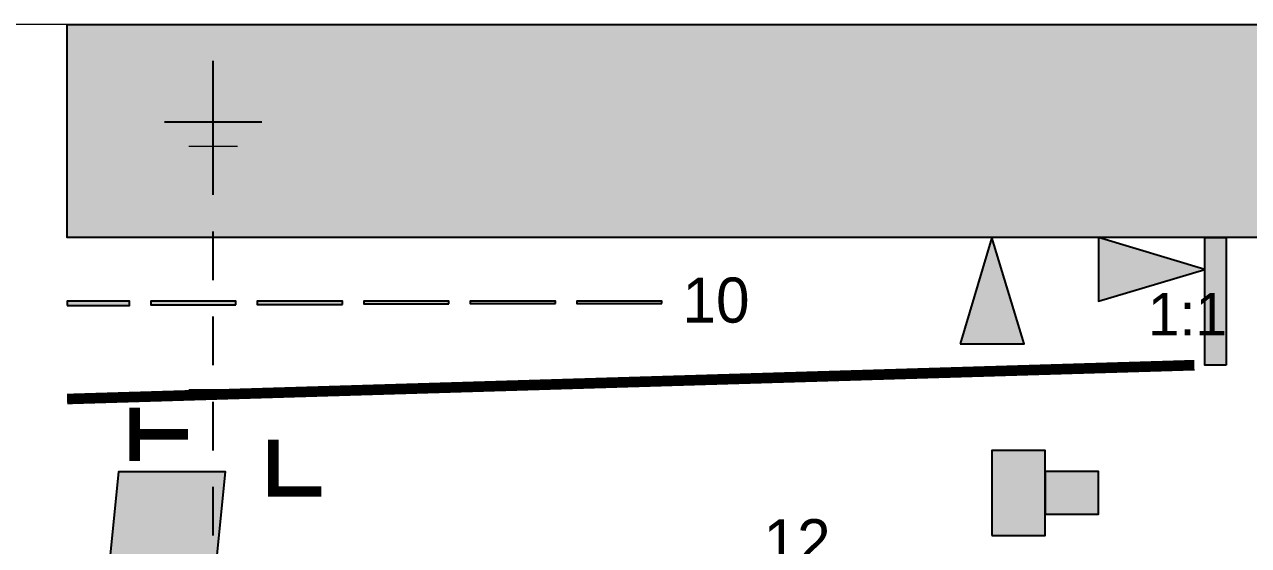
# Model space of a CAD drawing. Header units: millimetres. Extents: x -9 to 297, y 0 to 210.
# Drawn here: x 114.4 to 215, y 167.2 to 210 of the extents above; entities that cross this region are included whole.
import ezdxf

# ---------------------------------------------------------------- set-up
doc = ezdxf.new("R2010")
doc.units = ezdxf.units.MM
for name, color, linetype in [('CENTER', 7, 'Continuous'), ('FRAME', 7, 'Continuous'), ('GLUE', 1, 'Continuous'), ('LABELS', 7, 'Continuous'), ('PERIPHERY', 7, 'Continuous'), ('SFR', 7, 'Continuous')]:
    doc.layers.add(name, color=color, linetype=linetype)

msp = doc.modelspace()

# ---------------------------------------------------------------- hatches: boundary and pattern name
at = {"layer": 'CENTER', "true_color": 0x000000}
h = msp.add_hatch(color=7, dxfattribs=at)
h.dxf.hatch_style = 1
h.paths.add_polyline_path([(117.94, 186.9), (123.07, 186.9), (123.07, 187.25), (117.94, 187.25), (117.94, 186.9)])
h = msp.add_hatch(color=7, dxfattribs=at)
h.dxf.hatch_style = 1
h.paths.add_polyline_path([(131.82, 186.96), (131.82, 187.25), (124.82, 187.25), (124.82, 186.96), (131.82, 186.96)])
h = msp.add_hatch(color=7, dxfattribs=at)
h.dxf.hatch_style = 1
h.paths.add_polyline_path([(140.57, 187), (140.57, 187.25), (133.57, 187.25), (133.57, 187), (140.57, 187)])
h = msp.add_hatch(color=7, dxfattribs=at)
h.dxf.hatch_style = 1
h.paths.add_polyline_path([(149.32, 187.03), (149.32, 187.25), (142.32, 187.25), (142.32, 187.03), (149.32, 187.03)])
h = msp.add_hatch(color=7, dxfattribs=at)
h.dxf.hatch_style = 1
h.paths.add_polyline_path([(158.07, 187.06), (158.07, 187.25), (151.07, 187.25), (151.07, 187.06), (158.07, 187.06)])
h = msp.add_hatch(color=7, dxfattribs=at)
h.dxf.hatch_style = 1
h.paths.add_polyline_path([(166.82, 187.07), (166.82, 187.25), (159.82, 187.25), (159.82, 187.07), (166.82, 187.07)])
at = {"layer": 'FRAME', "true_color": 0x000000}
h = msp.add_hatch(color=7, dxfattribs=at)
h.dxf.hatch_style = 1
h.paths.add_polyline_path([(117.94, 210), (297, 210), (297, 192.5), (117.94, 192.5), (117.94, 210)])
h = msp.add_hatch(color=7, dxfattribs=at)
h.dxf.hatch_style = 1
h.paths.add_polyline_path([(191.32, 183.75), (196.57, 183.75), (193.94, 192.5), (191.32, 183.75)])
h = msp.add_hatch(color=7, dxfattribs=at)
h.dxf.hatch_style = 1
h.paths.add_polyline_path([(202.69, 192.5), (202.69, 187.25), (211.44, 189.87), (202.69, 192.5)])
h = msp.add_hatch(color=7, dxfattribs=at)
h.dxf.hatch_style = 1
h.paths.add_polyline_path([(213.19, 182), (211.44, 182), (211.44, 192.5), (213.19, 192.5), (213.19, 182)])
h = msp.add_hatch(color=7, dxfattribs=at)
h.dxf.hatch_style = 1
h.paths.add_polyline_path([(193.94, 168), (198.32, 168), (198.32, 175), (193.94, 175), (193.94, 168)])
h = msp.add_hatch(color=7, dxfattribs=at)
h.dxf.hatch_style = 1
h.paths.add_polyline_path([(198.32, 169.75), (202.69, 169.75), (202.69, 173.25), (198.32, 173.25), (198.32, 169.75)])
at = {"layer": 'SFR', "true_color": 0x000000}
h = msp.add_hatch(color=7, dxfattribs=at)
h.dxf.hatch_style = 1
h.paths.add_polyline_path([(117.94, 130.75), (122.19, 173.25), (130.94, 173.25), (125.69, 120.75), (117.94, 120.75), (117.94, 130.75)])

# ---------------------------------------------------------------- linework, layer by layer
at = {"layer": 'CENTER', "color": 250}
for points in [[(117.94, 186.9), (123.07, 186.9), (123.07, 187.25), (117.94, 187.25), (117.94, 186.9)], [(131.82, 186.96), (131.82, 187.25), (124.82, 187.25), (124.82, 186.96), (131.82, 186.96)], [(140.57, 187), (140.57, 187.25), (133.57, 187.25), (133.57, 187), (140.57, 187)], [(149.32, 187.03), (149.32, 187.25), (142.32, 187.25), (142.32, 187.03), (149.32, 187.03)], [(158.07, 187.06), (158.07, 187.25), (151.07, 187.25), (151.07, 187.06), (158.07, 187.06)], [(166.82, 187.07), (166.82, 187.25), (159.82, 187.25), (159.82, 187.07), (166.82, 187.07)]]:
    msp.add_lwpolyline(points, close=True, dxfattribs=at)
at = {"layer": 'CENTER', "color": 250, "true_color": 0x000000}
for points in [[(117.94, 187.25), (117.94, 186.9), (123.07, 186.9)], [(123.07, 186.9), (123.07, 187.25), (117.94, 187.25)], [(124.82, 186.96), (131.82, 186.96), (131.82, 187.25)], [(131.82, 187.25), (124.82, 187.25), (124.82, 186.96)], [(133.57, 187), (140.57, 187), (140.57, 187.25)], [(140.57, 187.25), (133.57, 187.25), (133.57, 187)], [(142.32, 187.03), (149.32, 187.03), (149.32, 187.25)], [(149.32, 187.25), (142.32, 187.25), (142.32, 187.03)], [(151.07, 187.06), (158.07, 187.06), (158.07, 187.25)], [(158.07, 187.25), (151.07, 187.25), (151.07, 187.06)], [(159.82, 187.07), (166.82, 187.07), (166.82, 187.25)], [(166.82, 187.25), (159.82, 187.25), (159.82, 187.07)]]:
    msp.add_solid(points, dxfattribs=at)
at = {"layer": 'FRAME', "color": 250}
for points in [[(117.94, 210), (297, 210), (297, 192.5), (117.94, 192.5), (117.94, 210)], [(191.32, 183.75), (196.57, 183.75), (193.94, 192.5), (191.32, 183.75)], [(202.69, 192.5), (202.69, 187.25), (211.44, 189.87), (202.69, 192.5)], [(213.19, 182), (211.44, 182), (211.44, 192.5), (213.19, 192.5), (213.19, 182)], [(193.94, 168), (198.32, 168), (198.32, 175), (193.94, 175), (193.94, 168)], [(198.32, 169.75), (202.69, 169.75), (202.69, 173.25), (198.32, 173.25), (198.32, 169.75)]]:
    msp.add_lwpolyline(points, close=True, dxfattribs=at)
at = {"layer": 'FRAME', "color": 250, "true_color": 0x000000}
for points in [[(117.94, 210), (117.94, 192.5), (297, 192.5)], [(297, 192.5), (297, 210), (117.94, 210)], [(191.32, 183.75), (196.57, 183.75), (193.94, 192.5)], [(202.69, 192.5), (202.69, 187.25), (211.44, 189.87)], [(213.19, 182), (213.19, 192.5), (211.44, 192.5)], [(211.44, 192.5), (211.44, 182), (213.19, 182)], [(193.94, 175), (193.94, 168), (198.32, 168)], [(198.32, 168), (198.32, 175), (193.94, 175)], [(198.32, 173.25), (198.32, 169.75), (202.69, 169.75)], [(202.69, 169.75), (202.69, 173.25), (198.32, 173.25)]]:
    msp.add_solid(points, dxfattribs=at)
at = {"layer": 'GLUE', "color": 1, "lineweight": 25}
for p, q in [((129.94, 203), (129.94, 207)), ((129.94, 198), (129.94, 206)), ((125.94, 202), (133.94, 202)), ((129.94, 196), (129.94, 200)), ((129.94, 189), (129.94, 193)), ((129.94, 182), (129.94, 186)), ((129.94, 175), (129.94, 179)), ((129.94, 168), (129.94, 172))]:
    msp.add_line(p, q, dxfattribs=at)
at = {"layer": 'GLUE', "color": 1, "lineweight": 18}
for p, q in [((127.94, 200), (131.94, 200)), ((127.94, 180), (131.94, 180))]:
    msp.add_line(p, q, dxfattribs=at)
msp.add_lwpolyline([(0, 0), (297, 0), (297, 210), (0, 210), (0, 0)], dxfattribs=at)
at = {"layer": 'PERIPHERY', "color": 250, "lineweight": 35, "const_width": 0.874}
msp.add_lwpolyline([(117.94, 179.22), (210.57, 182)], dxfattribs=at)
at = {"layer": 'SFR', "color": 250, "lineweight": 35, "const_width": 0.875}
for points in [[(123.5, 178.5), (123.5, 174.13)], [(127.88, 176.31), (123.5, 176.31)], [(138.82, 171.62), (134.88, 171.62), (134.88, 175.88)]]:
    msp.add_lwpolyline(points, dxfattribs=at)
at = {"layer": 'SFR', "color": 250}
msp.add_lwpolyline([(117.94, 130.75), (122.19, 173.25), (130.94, 173.25), (125.69, 120.75), (117.94, 120.75), (117.94, 130.75)], close=True, dxfattribs=at)
at = {"layer": 'SFR', "color": 250, "true_color": 0x000000}
for points in [[(117.94, 130.75), (125.69, 120.75), (130.94, 173.25)], [(130.94, 173.25), (122.19, 173.25), (117.94, 130.75)]]:
    msp.add_solid(points, dxfattribs=at)

# ---------------------------------------------------------------- texts
at = {"layer": 'LABELS', "color": 250}
for s, height, p in [('10', 3.704, (168.51, 185.5)), ('1:1', 3.5, (206.75, 184.44)), ('12', 3.704, (175.17, 165.64))]:
    msp.add_text(s, height=height, dxfattribs=at).set_placement(p)

doc.saveas('drawing.dxf')
